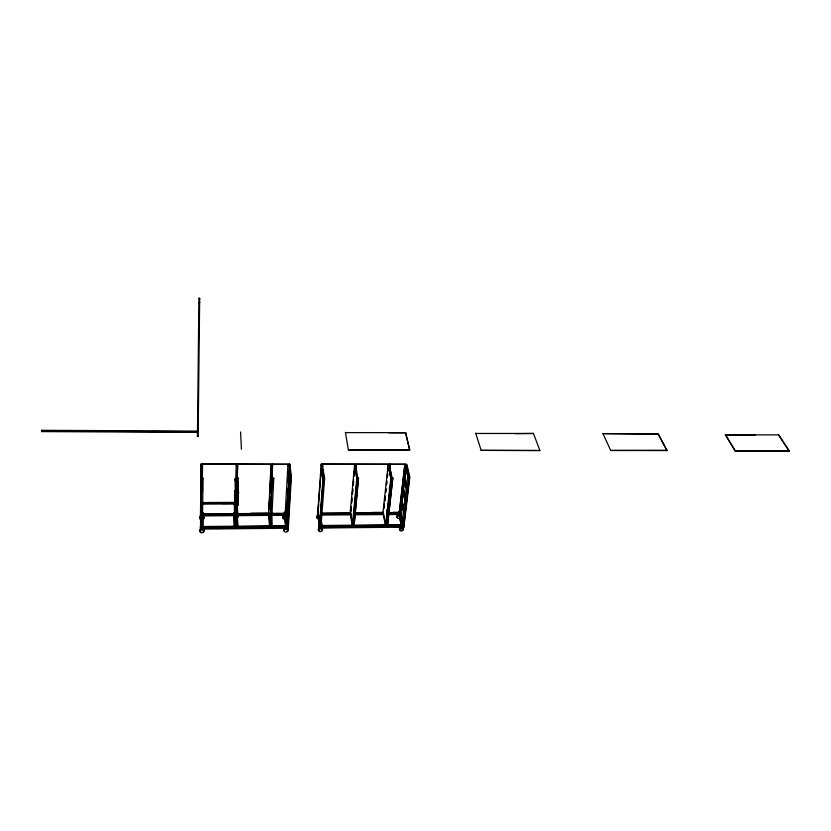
<?xml version="1.0" encoding="UTF-8"?>
<svg xmlns="http://www.w3.org/2000/svg" width="831" height="831" viewBox="0 0 831 831"><rect width="100%" height="100%" fill="white"/><g stroke="black" fill="none" stroke-linecap="round" stroke-linejoin="round"><path stroke-width="1.25" d="M197.425 436.472L197.425 435.776L198.142 436.472L197.425 436.472L198.91 298.225L199.669 298.869L198.91 298.225M198.142 436.472L199.669 298.246M200.458 516.207L200.448 517.152L200.458 514.524M200.458 515.937L201.123 464.01L289.365 464.269L201.123 464.01M203.335 529.067L203.325 530.022L200.479 530.053L201.123 464.726L201.59 478.521L203.055 478.521L201.59 478.054M201.112 497.821L201.559 464.726M200.915 528.474L201.164 477.96M201.486 503.981L201.507 502.848M202.359 479.851L202.546 465.412L201.112 465.412M202.411 479.362L202.432 478.22L201.632 478.22M202.484 490.508L202.473 491.661L202.432 478.22M202.338 528.464L203.044 478.043M202.349 515.313L202.38 527.82L203.18 527.82L203.128 512.779L202.338 512.779M203.107 513.88L203.128 512.779M203.273 516.176L203.252 517.131L203.242 515.449M234.716 512.54L233.937 512.54L233.906 513.641L234.435 527.623L235.225 527.612L236.731 478.116L238.175 478.105L236.742 478.583M234.996 503.025L234.217 503.025L234.176 504.137L234.965 504.126M235.402 490.57L234.612 490.57L234.571 491.692L235.526 516.498L234.737 516.508L234.706 517.62L235.495 517.609M236.274 493.323L235.464 493.323L235.505 492.181L236.305 492.181L235.755 478.885L234.965 478.885L234.924 480.027L235.724 480.017M234.685 513.631L235.339 493.801M235.422 491.266L236.191 465.516L237.635 465.973L236.908 488.732M234.435 527.623L233.937 512.54M234.612 490.57L235.1 505.092L235.9 505.082M235.235 525.244L236.731 478.116M237.24 477.191L237.614 465.516M236.066 515.293L236.388 505.175M236.627 526.979L238.175 478.105M236.648 517.609L236.97 527.592L237.759 527.592L237.271 513.787M236.939 517.599L237.728 517.588L237.77 516.477L237.261 504.355M237.334 505.071L238.133 505.061L238.175 503.929L237.697 492.991M237.708 493.313L238.518 493.302L238.549 492.16L237.749 492.17L237.178 478.874M240.554 431.975L241.437 449.207M270.937 465.879L272.007 478.978L269.597 527.321L268.59 513.859L270.937 465.879L272.599 465.402L271.186 465.412L270.719 476.184M269.036 509.299L269.67 496.387M269.888 492.97L270.49 479.601M269.254 508.665L269.639 500.896M270.085 491.817L270.459 484.037M270.844 476.256L271.353 465.879L272.007 478.978M272.173 470.72L272.475 464.02M272.121 476.184L272.599 465.402M270.013 527.321L272.381 478.5L273.815 478.5L272.35 478.043M271.373 526.646L273.773 478.033M271.405 527.373L271.467 526.272M272.246 526.262L272.194 527.363L271.363 514.898M286.487 516.56L283.755 516.581L283.807 515.646L286.539 515.625L286.487 516.56A2.057 1.62 -6.7 0 1 286.009 519.022A2.057 1.62 -6.7 0 1 283.018 518.409A2.057 1.62 -6.7 0 1 284.472 516.144M285.677 526.054L285.615 527.155L284.42 512.312L285.178 512.301L286.456 526.054L285.677 526.054L284.42 512.312M285.178 513.62L287.879 465.516L289.333 465.962L287.879 465.516M287.547 513.101L286.674 502.163L287.443 502.153L287.91 507.076M288.014 498.673L287.36 490.228L288.139 490.228L289.095 499.992M288.721 486.55L288.066 478.147L288.845 478.147L289.572 485.418M286.788 507.834L286.487 512.987M287.786 491.329L287.921 488.503M288.544 478.438L289.344 464.02M286.55 513.61L287.079 504.594M287.225 502.017L289.998 464.373L291.349 477.41L288.399 526.75L287.63 523.094M286.3 527.758L289.396 474.678M289.697 469.525L289.998 464.373M287.64 527.27L288.087 519.687M288.461 513.371L288.835 507.055M289.292 499.473L289.739 491.9M290.112 485.584L290.559 478.002L289.146 478.002L290.611 478.459L287.682 527.747M287.734 528.339L287.682 529.285L284.908 529.305L284.96 528.371A2.088 1.631 -6.8 0 0 284.482 530.916M287.983 526.75L290.912 477.41L289.572 464.373M200.489 529.098L288.367 528.215L287.931 521.878M404.427 479.57L406.162 464.145L321.192 464.134L317.587 516.3L317.452 513.724M317.619 515.106L321.701 464.83L323.529 477.877L319.758 526.927L318.979 520.86M318.439 508.447L318.73 504.594M319.208 498.185L319.499 494.331M320.07 486.634L320.361 482.79M320.839 476.371L321.223 471.239M321.867 465.911L321.784 467.043L322.553 467.043L322.646 465.911L321.14 465.505L322.532 465.505L324.319 477.877L323.082 477.815L321.285 464.83M322.335 468.071L322.532 465.505M319.166 525.514L319.187 528.952L321.94 528.932L322.013 527.986M319.146 527.072L319.229 525.981M319.187 528.952L323.082 477.815M321.857 497.727L319.54 526.927M322.054 495.141L323.269 477.908L324.682 477.908L323.342 478.365M321.524 514.181L321.441 515.282L321.119 512.841M322.355 503.347L322.449 502.236M324.682 477.908L320.911 526.916M321.14 526.771L321.223 525.68L321.992 525.67L321.909 526.761L321.14 526.771L320.818 524.278M345.395 432.608L405.58 432.619L409.673 450.018L348.355 449.872L345.416 432.307M348.355 449.872L409.714 449.716M354.505 465.505L350.163 512.852L352.313 526.127L356.779 478.417L354.505 465.505L357.195 478.427L352.728 526.116L352.334 523.707M350.568 512.852L351.16 506.453M351.513 502.62L351.98 497.499M352.334 493.656L352.801 488.535M353.185 484.722L353.622 479.58M354.006 475.81L354.453 470.626M350.796 511.948L351.149 508.125M351.617 503.025L351.97 499.202M352.437 494.102L352.811 490.072M353.258 485.179L353.611 481.357M354.079 476.256L354.432 472.434M356.53 471.904L355.793 466.004L357.787 479.061M356.073 468.154L356.312 465.609L354.941 465.609M356.042 469.879L356.312 465.609M354.401 515.137L354.505 514.036M354.027 525.441L358.504 477.97L357.112 477.97M354.099 525.919L358.504 477.97M388.077 465.599L382.946 512.706L385.553 525.909L390.819 478.448L388.077 465.599L391.235 478.448L385.948 525.898L383.34 512.706M383.901 507.616L384.317 503.794M384.597 501.249L385.148 496.159M385.563 492.336L385.989 488.514M386.405 484.702L386.82 480.879M387.236 477.056L387.651 473.244M388.067 469.422L388.482 465.599M383.932 508.603L384.348 504.791M384.763 500.989L385.179 497.187M385.729 492.118L386.01 489.584M386.56 484.515L386.841 481.98M387.391 476.911L387.672 474.376M388.222 469.307L388.503 466.773M388.316 469.744L388.731 465.9L390.092 465.942L389.812 468.476M389.407 469.453L389.916 464.145M389.573 469.307L389.999 465.505L388.638 465.505L391.266 477.742L392.045 477.742L389.5 465.9L391.661 477.69M386.716 520.029L387.007 517.474M387.433 513.641L387.859 509.808M388.285 505.986L388.711 502.153M389.137 498.32L389.562 494.497M389.988 490.664L390.414 486.831M390.84 483.008L391.131 480.453M386.103 526.875L391.411 477.898L392.783 477.898L387.443 526.864M389.355 501.841L389.23 502.942L388.472 502.942M387.35 526.397L392.783 477.898M409.673 450.018L405.58 432.619M397.914 515.75L398.028 514.836L400.667 514.815L400.552 515.729L397.914 515.75L397.571 514.129M398.6 511.564L401.363 526.116L398.6 511.564L399.337 511.553L402.111 526.116L399.212 512.623M399.098 513.651L404.739 465.599L406.193 466.046M399.337 512.841L404.739 465.599M403.71 513.527L401.456 501.592L402.204 501.581L404.863 513.641M405.123 501.747L402.838 489.875L403.586 489.864L405.746 499.452M407.585 491.017L406.826 491.017L404.24 478.012L404.988 478.002L406.629 485.148M408 477.763L405.653 466.004L408.405 477.815M400.417 513.641L402.806 493.417M403.378 488.42L404.074 481.855M319.291 526.459L403.991 525.732L409.849 477.285L406.837 464.487L400.511 514.098L399.192 514.109M403.139 507.492L402.204 501.581M405.071 498.153L403.586 489.864M406.764 487.444L404.988 478.002M408.27 478.936L409.039 478.936L406.411 466.004L404.842 466.046M404.593 483.465L404.894 480.931M402.993 525.618L403.243 528.215L400.563 528.236L400.324 525.649M403.232 526.709L409.174 477.815L407.585 477.867L401.789 526.252M406.826 491.017L406.961 489.906L407.72 489.906M403.741 521.151L404.198 517.329M404.655 513.506L405.268 508.416M405.58 505.871L406.037 502.049M406.349 499.504L406.65 496.959M407.107 493.136L407.72 488.046M408.031 485.501L408.333 482.956M406.432 464.487L409.434 477.285L403.741 526.231L383.236 526.439M403.741 526.231L403.876 525.161L320.506 525.971M320.88 526.314L319.052 526.324L319.26 528.017L403.949 527.166L403.97 525.628M403.949 527.166L403.471 523.333M475.675 433.46L533.419 433.46L539.911 450.516L481.139 450.371L475.716 433.159M481.139 450.371L539.911 450.516M533.419 433.46L515.417 433.657M41.592 431.59L41.685 430.292L198.142 431.112L198.142 432.39L41.592 431.59L41.55 430.998L198.142 431.808M602.953 433.605L658.204 434.187L667.002 450.589L610.702 450.454L602.953 433.605L658.277 433.896L667.002 450.589M610.702 450.454L667.075 450.298M725.37 434.873L778.574 434.862L789.357 451.243L735.342 451.119L725.37 434.873L755.171 435.029M735.342 451.119L725.453 434.592M778.574 434.862L789.357 451.243M203.076 526.522L288.295 525.701L288.367 528.215M320.444 525.504L401.207 524.725M202.4 526.719L203.2 526.709M234.467 526.522L235.266 526.511L234.913 517.62M237.012 526.49L237.801 526.49M203.086 526.999L288.336 526.168M401.487 525.047L402.235 525.036M200.5 527.508L288.388 526.646M288.43 527.124L200.5 527.997L200.894 514.368M404.074 526.096L319.343 526.927L318.055 513.579M215.987 528.464L252.157 528.101M321.763 527.519L347.42 527.259M393.582 526.802L403.845 526.698M400.677 527.311L403.357 527.29M321.504 513.537L349.789 513.319M354.93 513.278L383.216 513.059M388.368 513.018L401.217 512.924M201.767 514.825L269.078 514.296M271.664 514.275L287.204 514.16M225.014 514.805L234.062 514.732M236.648 514.711L250.858 514.597M321.566 513.994L351.149 513.766M355.014 513.735L383.309 513.516M388.451 513.475L401.321 513.371L401.196 514.441L388.337 514.545M344.481 513.974L350.9 513.922M354.754 513.89L372.735 513.755M236.658 515.178L268.995 514.919M271.581 514.898L284.514 514.805M354.827 514.347L383.101 514.129M388.243 514.088L401.093 513.984M201.746 515.926L269.026 515.386M271.612 515.365L287.142 515.241M321.483 515.075L351.056 514.836M354.91 514.805L383.195 514.586M237.77 516.477L236.97 516.477L236.575 506.785M286.602 503.254L287.381 503.254M401.331 502.662L402.079 502.662M202.276 504.126L235.048 503.929M235.142 503.96L235.942 503.96L234.965 478.885M238.175 503.929L237.375 503.939L237.271 501.509M250.837 513.257L268.756 513.122M371.81 512.447L383.34 512.353M393.167 512.28L400.542 512.467M201.767 513.88L234.113 513.641M236.679 513.62L269.005 513.371M271.322 513.35L287.111 513.236M284.358 513.392L285.116 513.392L286.394 527.145M287.121 513.34L287.059 517.007M321.441 513.08L349.976 512.862M354.858 512.82L383.392 512.602M388.274 512.561L401.144 512.571L401.664 514.96M201.767 514.358L269.047 513.838M271.633 513.818L287.162 513.693M202.297 502.547L235.069 502.35M202.297 503.015L235.09 502.817M222.438 503.534L235.038 503.461M270.813 490.186L270.033 490.186L270.22 492.638M269.971 491.308L270.75 491.298M287.297 491.339L288.077 491.339M402.713 490.965L403.461 490.955M356.779 478.417L358.587 478.427M391.505 478.355L392.886 478.355M287.993 479.269L288.783 479.269M404.105 479.113L404.863 479.113M406.224 464.384L321.192 464.134M201.112 465.869L202.546 465.412M237.635 465.973L236.191 465.516M356.395 466.056L355.014 466.056L354.92 467.136L355.689 467.136M405.528 467.115L406.276 467.115M735.425 450.828L789.45 450.963M198.142 431.247L197.435 431.933L198.142 431.943M63.696 430.998L41.716 430.884L41.685 430.292M151.606 431.455L198.142 431.694M388.908 432.837L405.538 432.92M406.411 466.004L409.174 477.815M408.945 477.856L407.585 477.867M404.24 478.012L406.681 488.721M402.838 489.875L404.988 499.452M401.456 501.592L404.105 513.651M402.183 517.36L402.703 519.749M400.75 512.571L402.557 520.944M400.313 513.194L400.667 514.815M400.21 514.109L400.552 515.729M402.879 526.542L403.243 528.215M389.884 472.943L390.892 477.69M400.21 526.574L400.563 528.236M390.186 487.475L390.684 489.864L389.926 489.864L389.417 487.485M389.303 488.597L389.801 490.986M387.298 510.037L387.786 512.457M386.934 509.912L387.423 512.332M386.789 511.252L387.277 513.672M356.946 474.293L357.579 477.867M350.765 514.057L351.939 521.297M322.885 469.442L324.059 477.825M321.182 519.458L321.992 525.67M321.098 520.549L321.909 526.761M321.722 527.238L321.94 528.932M318.211 514.784L318.678 518.43M288.066 478.147L288.783 485.429M288.669 497.447L288.908 499.888M287.36 490.228L288.191 498.777M288.149 509.528L288.627 514.441M287.848 508.177L288.44 514.327M286.674 502.163L287.723 513.226M283.6 514.929L283.755 516.581M269.441 502.153L269.67 506.952M269.182 516.3L269.639 522.419M238.071 481.284L238.518 493.302M237.614 492.887L238.133 505.061M237.271 506.671L237.728 517.588M237.24 514.888L237.759 527.592M235.412 492.908L235.609 497.779M234.217 503.025L234.706 517.62M201.466 490.467L201.486 497.894M200.479 527.373L200.479 530.053M203.034 529.669A2.129 1.652 -2.7 0 1 203.564 532.162A2.129 1.652 -2.7 0 1 200.302 532.193A2.129 1.652 -2.7 0 1 200.905 529.69M203.034 528.983A2.129 1.652 -2.7 0 1 204 530.832M203.439 531.58A2.129 1.652 -2.7 0 1 202.993 531.85M200.863 531.871A2.129 1.652 -2.7 0 1 200.905 529.004M202.473 516.633A2.109 1.641 -2.5 0 1 202.421 519.801M200.832 519.655A2.109 1.641 -2.5 0 1 200.873 516.809M202.972 516.113A2.109 1.641 -2.5 0 1 203.366 518.7M202.93 518.96A2.109 1.641 -2.5 0 1 202.421 519.126M200.832 518.98A2.109 1.641 -2.5 0 1 200.863 516.134M286.228 518.18A2.057 1.62 -6.6 0 1 285.293 518.606M283.745 518.461A2.057 1.62 -6.6 0 1 283.34 518.201M283.028 517.869A2.057 1.62 -6.6 0 1 284.41 515.48M287.142 528.319A2.088 1.631 -6.8 0 1 287.993 530.147M287.765 530.542A2.088 1.631 -6.8 0 1 286.975 531.154M287.204 529.004A2.088 1.631 -6.8 0 1 287.484 531.57A2.088 1.631 -6.8 0 1 284.233 531.258A2.088 1.631 -6.8 0 1 285.635 528.859M400.272 515.075A2.005 1.569 -12.6 0 1 400.012 517.329M397.592 517.599A2.005 1.569 -12.6 0 1 398.413 514.669M400.033 515.469A2.005 1.569 -12.6 0 1 400.147 517.973A2.005 1.569 -12.6 0 1 397.073 517.671A2.005 1.569 -12.6 0 1 398.548 515.324M402.568 527.27A2.026 1.579 -12.7 0 1 401.737 530.22M401.207 530.271A2.026 1.579 -12.7 0 1 401.072 527.124M402.713 527.934A2.036 1.579 -12.7 0 1 402.952 530.355A2.036 1.579 -12.7 0 1 399.888 530.386A2.036 1.579 -12.7 0 1 400.708 527.955M321.098 528.423A2.067 1.61 -8.6 0 1 322.158 530.791A2.067 1.61 -8.6 0 1 318.907 531.165A2.067 1.61 -8.6 0 1 319.53 528.599M321.015 527.747A2.067 1.61 -8.6 0 1 322.075 530.116M319.706 530.895A2.067 1.61 -8.6 0 1 319.436 527.924M318.709 518.97A2.036 1.6 -8.4 0 1 316.798 517.37A2.036 1.6 -8.4 0 1 318.948 515.739M318.626 518.305A2.036 1.6 -8.4 0 1 317.629 518.097M316.923 517.516A2.036 1.6 -8.4 0 1 317.837 515.303M199.679 302.328L198.921 302.941L199.679 302.328"/></g></svg>
